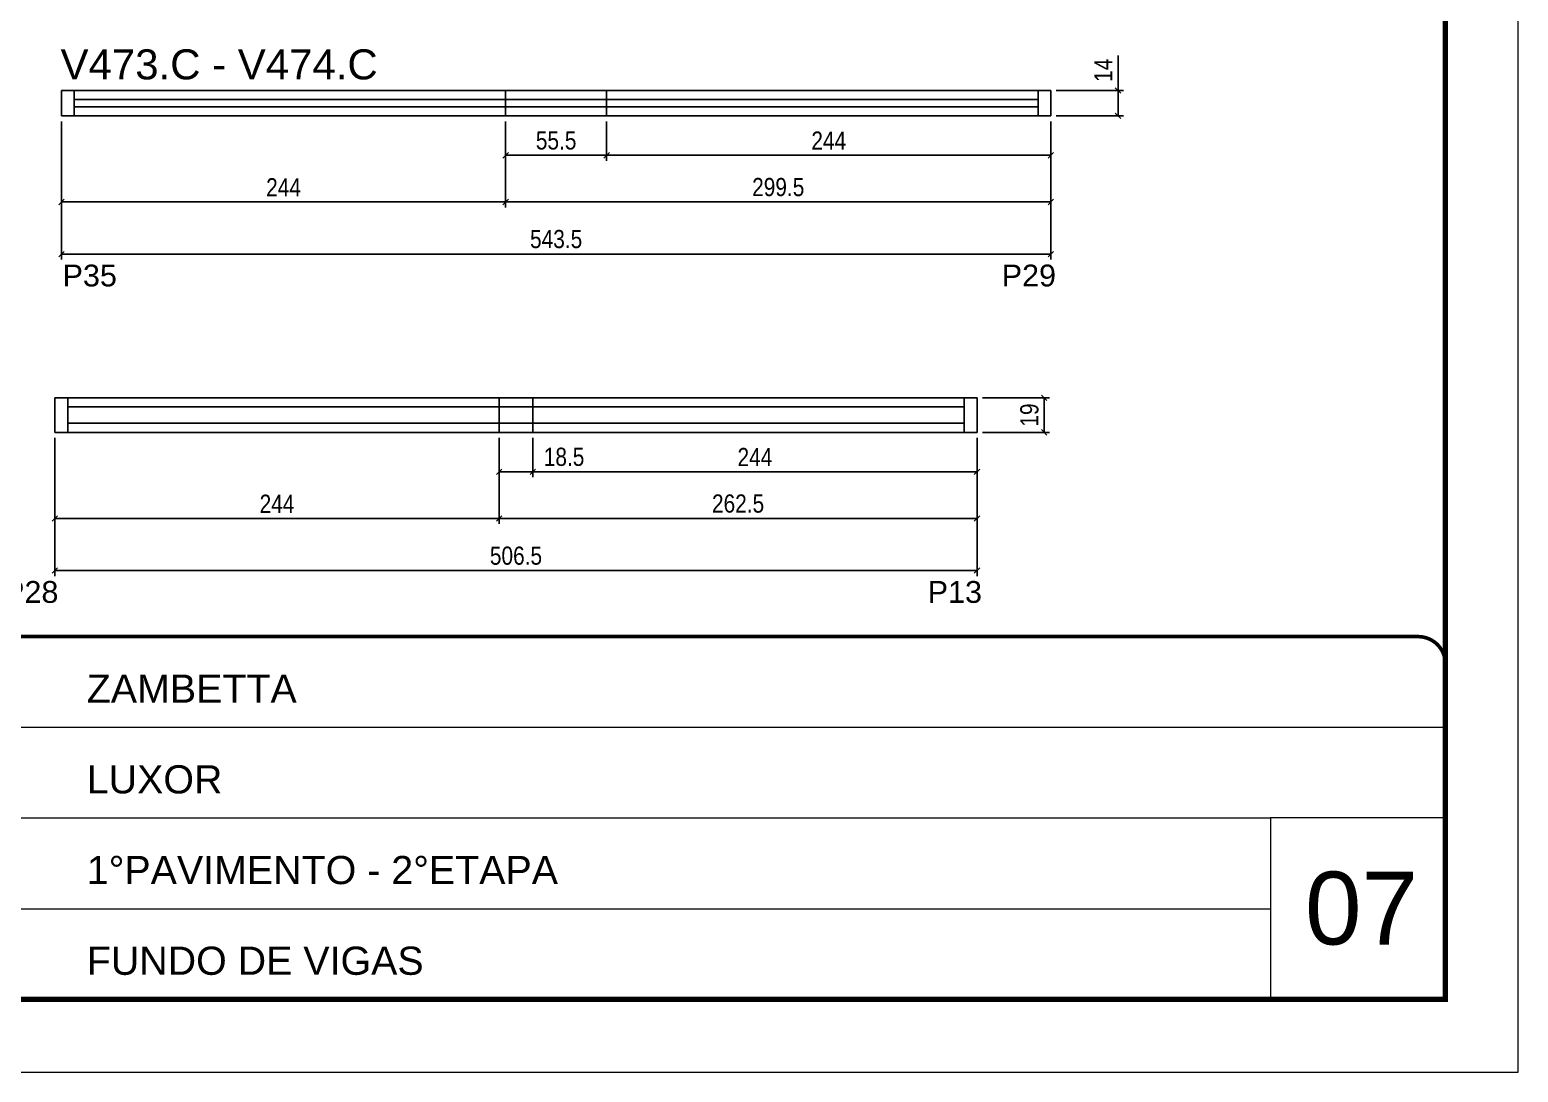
# Model space of a CAD drawing. Extents: x 1959 to 8212, y 239 to 4735.
# Drawn here: x 5810 to 6627, y 2537 to 3109 of the extents above; entities that cross this region are included whole.
import ezdxf

# ---------------------------------------------------------------- set-up
doc = ezdxf.new("R2010")
doc.units = 0
doc.linetypes.add('CONTINUO', pattern=[0])
doc.linetypes.add('DASHED', pattern=[0.75, 0.5, -0.25])
for name, color, linetype in [('5', 5, 'Continuous'), ('COTA', 241, 'Continuous'), ('NOMENCLATURA', 7, 'Continuous'), ('Painéis', 200, 'Continuous'), ('SARR_2.2x7', 40, 'Continuous'), ('SARR_EDITAR', 141, 'Continuous')]:
    doc.layers.add(name, color=color, linetype=linetype)
for name, color, linetype, lineweight in [('CARIMBO', 255, 'Continuous', 9), ('Folhas', 255, 'Continuous', 9), ('SARRAFO DE PRESSAO', 251, 'DASHED', 9)]:
    doc.layers.add(name, color=color, linetype=linetype, lineweight=lineweight)
doc.styles.add('ARIAL', font='arial.ttf')
doc.styles.add('COTA TECNICA', font='techl___.ttf', dxfattribs={"height": 10})
doc.styles.add('COTA TECNICA-50', font='techl___.ttf', dxfattribs={"height": 10})
doc.styles.get("Standard").update_dxf_attribs({"font": 'arial.ttf'})
doc.dimstyles.new('COTA PAINEL-50', dxfattribs={"dimtxt": 10, "dimasz": 3, "dimexe": 3, "dimexo": 3, "dimgap": 3, "dimtad": 1, "dimdec": 1, "dimzin": 12, "dimdsep": 46, "dimtxsty": 'COTA TECNICA-50', "dimblk1": 'OBLIQUE', "dimblk2": 'OBLIQUE', "dimsah": 1, "dimcen": 0.9, "dimclrd": 4, "dimclre": 4, "dimclrt": 240, "dimadec": 1, "dimazin": 3, "dimtfac": 1, "dimtdec": 1, "dimtmove": 0, "dimatfit": 3, "dimfxl": 1, "dimtolj": 1, "dimtzin": 12, "dimarcsym": 0})
doc.dimstyles.new('PAINEL', dxfattribs={"dimtxt": 10, "dimasz": 3, "dimexe": 3, "dimexo": 3, "dimgap": 3, "dimtad": 1, "dimdec": 1, "dimzin": 12, "dimdsep": 46, "dimtxsty": 'COTA TECNICA', "dimblk1": 'OBLIQUE', "dimblk2": 'OBLIQUE', "dimsah": 1, "dimcen": 0.9, "dimclrd": 4, "dimclre": 4, "dimclrt": 240, "dimadec": 1, "dimazin": 3, "dimtfac": 1, "dimtdec": 1, "dimtmove": 0, "dimatfit": 3, "dimfxl": 1, "dimtolj": 1, "dimtzin": 12, "dimarcsym": 0})

# ---------------------------------------------------------------- blocks, each defined once
blk = doc.blocks.new('9999999999')
at = {"color": 30, "linetype": 'CONTINUO'}
for p, q in [((98564.56, 34379.64), (99583.98, 34379.64)), ((98564.56, 34329.83), (99487.98, 34329.83)), ((99583.98, 34329.83), (99487.98, 34329.83)), ((99487.98, 34329.83), (99487.98, 34230.21)), ((98564.56, 34280.02), (99487.98, 34280.02))]:
    blk.add_line(p, q, dxfattribs=at)
at = {"color": 30, "linetype": 'CONTINUO', "const_width": 2}
blk.add_lwpolyline([(99583.98, 34230.21), (99583.98, 34414.45, 0.414214), (99568.98, 34429.45), (98228.98, 34429.45, 0.414214), (98213.98, 34414.45), (98213.98, 34245.21, 0.414214), (98228.98, 34230.21), (99583.98, 34230.21)], format="xyb", dxfattribs=at)
at = {"layer": 'Folhas'}
blk.add_lwpolyline([(98138.98, 34190.21), (99623.98, 34190.21), (99623.98, 35240.21), (98138.98, 35240.21)], close=True, dxfattribs=at)
at = {"layer": 'Folhas', "color": 30, "const_width": 3}
blk.add_lwpolyline([(98213.98, 34230.21), (99583.98, 34230.21), (99583.98, 35200.21), (98213.98, 35200.21)], close=True, dxfattribs=at)
at = {"color": 7, "linetype": 'Continuous', "ltscale": 5, "style": 'ARIAL'}
for s, height, p in [('ZAMBETTA', 15.483, (98837.68, 34393.13)), ('LUXOR', 15.483, (98837.68, 34343.32)), ('1°PAVIMENTO - 2°ETAPA', 15.4829, (98837.68, 34293.51)), ('FUNDO DE VIGAS', 15.4829, (98837.68, 34243.7))]:
    blk.add_text(s, height=height, dxfattribs=at).set_placement(p)
blk = doc.blocks.new('_Oblique')
at = {"color": 0, "linetype": 'ByBlock', "lineweight": -2}
blk.add_line((-0.5, -0.5), (0.5, 0.5), dxfattribs=at)
blk = doc.blocks.new('*D104')
at = {"layer": 'COTA', "color": 4, "linetype": 'ByBlock', "lineweight": -2, "transparency": 16777216}
for p, q in [((5823.48, 2885.08), (5823.48, 2809.17)), ((6329.98, 2885.08), (6329.98, 2809.17)), ((5823.48, 2812.17), (6329.98, 2812.17))]:
    blk.add_line(p, q, dxfattribs=at)
at = {"layer": 'Defpoints', "color": 0, "linetype": 'ByBlock', "transparency": 16777216}
for p in [(5823.48, 2888.08), (6329.98, 2888.08), (6329.98, 2812.17)]:
    blk.add_point(p, dxfattribs=at)
at = {"layer": 'COTA', "color": 4, "linetype": 'ByBlock', "lineweight": -2, "transparency": 16777216, "xscale": 3, "yscale": 3, "zscale": 3, "rotation": 180}
blk.add_blockref('_Oblique', (5823.48, 2812.17), dxfattribs=at)
at = {"layer": 'COTA', "color": 4, "linetype": 'ByBlock', "lineweight": -2, "transparency": 16777216, "xscale": 3, "yscale": 3, "zscale": 3}
blk.add_blockref('_Oblique', (6329.98, 2812.17), dxfattribs=at)
at = {"layer": 'COTA', "color": 240, "linetype": 'ByBlock', "transparency": 16777216, "insert": (6076.73, 2820.28), "char_height": 10, "attachment_point": 5, "style": 'COTA TECNICA-50'}
blk.add_mtext('\\A1;506.5', dxfattribs=at)
blk = doc.blocks.new('*D110')
at = {"layer": 'COTA', "color": 4, "lineweight": -2, "transparency": 16777216}
for p, q in [((5823.48, 2885.08), (5823.48, 2837.8)), ((6067.48, 2885.08), (6067.48, 2837.8)), ((5823.48, 2840.8), (6067.48, 2840.8))]:
    blk.add_line(p, q, dxfattribs=at)
at = {"layer": 'Defpoints', "color": 0, "transparency": 16777216}
for p in [(5823.48, 2888.08), (6067.48, 2888.08), (6067.48, 2840.8)]:
    blk.add_point(p, dxfattribs=at)
at = {"layer": 'COTA', "color": 4, "lineweight": -2, "transparency": 16777216, "xscale": 3, "yscale": 3, "zscale": 3, "rotation": 180}
blk.add_blockref('_Oblique', (5823.48, 2840.8), dxfattribs=at)
at = {"layer": 'COTA', "color": 4, "lineweight": -2, "transparency": 16777216, "xscale": 3, "yscale": 3, "zscale": 3}
blk.add_blockref('_Oblique', (6067.48, 2840.8), dxfattribs=at)
at = {"layer": 'COTA', "color": 240, "transparency": 16777216, "insert": (5945.48, 2848.87), "char_height": 10, "attachment_point": 5, "style": 'COTA TECNICA'}
blk.add_mtext('\\A1;244', dxfattribs=at)
blk = doc.blocks.new('*D111')
at = {"layer": 'COTA', "color": 4, "lineweight": -2, "transparency": 16777216}
for p, q in [((6067.48, 2885.08), (6067.48, 2837.8)), ((6329.98, 2885.08), (6329.98, 2837.8)), ((6067.48, 2840.8), (6329.98, 2840.8))]:
    blk.add_line(p, q, dxfattribs=at)
at = {"layer": 'Defpoints', "color": 0, "transparency": 16777216}
for p in [(6067.48, 2888.08), (6329.98, 2888.08), (6329.98, 2840.8)]:
    blk.add_point(p, dxfattribs=at)
at = {"layer": 'COTA', "color": 4, "lineweight": -2, "transparency": 16777216, "xscale": 3, "yscale": 3, "zscale": 3, "rotation": 180}
blk.add_blockref('_Oblique', (6067.48, 2840.8), dxfattribs=at)
at = {"layer": 'COTA', "color": 4, "lineweight": -2, "transparency": 16777216, "xscale": 3, "yscale": 3, "zscale": 3}
blk.add_blockref('_Oblique', (6329.98, 2840.8), dxfattribs=at)
at = {"layer": 'COTA', "color": 240, "transparency": 16777216, "insert": (6198.73, 2848.91), "char_height": 10, "attachment_point": 5, "style": 'COTA TECNICA'}
blk.add_mtext('\\A1;262.5', dxfattribs=at)
blk = doc.blocks.new('*D105')
at = {"layer": 'COTA', "color": 4, "lineweight": -2, "transparency": 16777216}
for p, q in [((6332.98, 2907.08), (6369.86, 2907.08)), ((6366.86, 2888.08), (6366.86, 2907.08)), ((6332.98, 2888.08), (6369.86, 2888.08))]:
    blk.add_line(p, q, dxfattribs=at)
at = {"layer": 'Defpoints', "color": 0, "transparency": 16777216}
for p in [(6329.98, 2907.08), (6366.86, 2907.08), (6329.98, 2888.08)]:
    blk.add_point(p, dxfattribs=at)
at = {"layer": 'COTA', "color": 4, "lineweight": -2, "transparency": 16777216, "xscale": 3, "yscale": 3, "zscale": 3}
for p, rotation in [((6366.86, 2907.08), 90), ((6366.86, 2888.08), 270)]:
    blk.add_blockref('_Oblique', p, dxfattribs=dict(at, rotation=rotation))
at = {"layer": 'COTA', "color": 240, "transparency": 16777216, "insert": (6358.78, 2897.58), "char_height": 10, "attachment_point": 5, "rotation": 90, "style": 'COTA TECNICA'}
blk.add_mtext('\\A1;19', dxfattribs=at)
blk = doc.blocks.new('*D112')
at = {"layer": 'COTA', "color": 4, "lineweight": -2, "transparency": 16777216}
for p, q in [((6067.48, 2885.08), (6067.48, 2863.43)), ((6085.98, 2885.08), (6085.98, 2863.43)), ((6067.48, 2866.43), (6085.98, 2866.43)), ((6085.98, 2866.43), (6117.32, 2866.43))]:
    blk.add_line(p, q, dxfattribs=at)
at = {"layer": 'Defpoints', "color": 0, "transparency": 16777216}
for p in [(6067.48, 2888.08), (6085.98, 2888.08), (6085.98, 2866.43)]:
    blk.add_point(p, dxfattribs=at)
at = {"layer": 'COTA', "color": 4, "lineweight": -2, "transparency": 16777216, "xscale": 3, "yscale": 3, "zscale": 3, "rotation": 180}
blk.add_blockref('_Oblique', (6067.48, 2866.43), dxfattribs=at)
at = {"layer": 'COTA', "color": 4, "lineweight": -2, "transparency": 16777216, "xscale": 3, "yscale": 3, "zscale": 3}
blk.add_blockref('_Oblique', (6085.98, 2866.43), dxfattribs=at)
at = {"layer": 'COTA', "color": 240, "transparency": 16777216, "insert": (6103.15, 2874.57), "char_height": 10, "attachment_point": 5, "style": 'COTA TECNICA'}
blk.add_mtext('\\A1;18.5', dxfattribs=at)
blk = doc.blocks.new('*D113')
at = {"layer": 'COTA', "color": 4, "lineweight": -2, "transparency": 16777216}
for p, q in [((6085.98, 2885.08), (6085.98, 2863.43)), ((6329.98, 2885.08), (6329.98, 2863.43)), ((6085.98, 2866.43), (6329.98, 2866.43))]:
    blk.add_line(p, q, dxfattribs=at)
at = {"layer": 'Defpoints', "color": 0, "transparency": 16777216}
for p in [(6085.98, 2888.08), (6329.98, 2888.08), (6329.98, 2866.43)]:
    blk.add_point(p, dxfattribs=at)
at = {"layer": 'COTA', "color": 4, "lineweight": -2, "transparency": 16777216, "xscale": 3, "yscale": 3, "zscale": 3, "rotation": 180}
blk.add_blockref('_Oblique', (6085.98, 2866.43), dxfattribs=at)
at = {"layer": 'COTA', "color": 4, "lineweight": -2, "transparency": 16777216, "xscale": 3, "yscale": 3, "zscale": 3}
blk.add_blockref('_Oblique', (6329.98, 2866.43), dxfattribs=at)
at = {"layer": 'COTA', "color": 240, "transparency": 16777216, "insert": (6207.98, 2874.51), "char_height": 10, "attachment_point": 5, "style": 'COTA TECNICA'}
blk.add_mtext('\\A1;244', dxfattribs=at)
blk = doc.blocks.new('*D114')
at = {"layer": 'COTA', "color": 4, "linetype": 'ByBlock', "lineweight": -2, "transparency": 16777216}
for p, q in [((5827.04, 3058.87), (5827.04, 2982.97)), ((6370.54, 3058.87), (6370.54, 2982.97)), ((5827.04, 2985.97), (6370.54, 2985.97))]:
    blk.add_line(p, q, dxfattribs=at)
at = {"layer": 'Defpoints', "color": 0, "linetype": 'ByBlock', "transparency": 16777216}
for p in [(5827.04, 3061.87), (6370.54, 3061.87), (6370.54, 2985.97)]:
    blk.add_point(p, dxfattribs=at)
at = {"layer": 'COTA', "color": 4, "linetype": 'ByBlock', "lineweight": -2, "transparency": 16777216, "xscale": 3, "yscale": 3, "zscale": 3, "rotation": 180}
blk.add_blockref('_Oblique', (5827.04, 2985.97), dxfattribs=at)
at = {"layer": 'COTA', "color": 4, "linetype": 'ByBlock', "lineweight": -2, "transparency": 16777216, "xscale": 3, "yscale": 3, "zscale": 3}
blk.add_blockref('_Oblique', (6370.54, 2985.97), dxfattribs=at)
at = {"layer": 'COTA', "color": 240, "linetype": 'ByBlock', "transparency": 16777216, "insert": (6098.79, 2994.19), "char_height": 10, "attachment_point": 5, "style": 'COTA TECNICA-50'}
blk.add_mtext('\\A1;543.5', dxfattribs=at)
blk = doc.blocks.new('*D116')
at = {"layer": 'COTA', "color": 4, "lineweight": -2, "transparency": 16777216}
for p, q in [((5827.04, 3058.87), (5827.04, 3011.59)), ((6071.04, 3058.87), (6071.04, 3011.59)), ((5827.04, 3014.59), (6071.04, 3014.59))]:
    blk.add_line(p, q, dxfattribs=at)
at = {"layer": 'Defpoints', "color": 0, "transparency": 16777216}
for p in [(5827.04, 3061.87), (6071.04, 3061.87), (6071.04, 3014.59)]:
    blk.add_point(p, dxfattribs=at)
at = {"layer": 'COTA', "color": 4, "lineweight": -2, "transparency": 16777216, "xscale": 3, "yscale": 3, "zscale": 3, "rotation": 180}
blk.add_blockref('_Oblique', (5827.04, 3014.59), dxfattribs=at)
at = {"layer": 'COTA', "color": 4, "lineweight": -2, "transparency": 16777216, "xscale": 3, "yscale": 3, "zscale": 3}
blk.add_blockref('_Oblique', (6071.04, 3014.59), dxfattribs=at)
at = {"layer": 'COTA', "color": 240, "transparency": 16777216, "insert": (5949.04, 3022.66), "char_height": 10, "attachment_point": 5, "style": 'COTA TECNICA'}
blk.add_mtext('\\A1;244', dxfattribs=at)
blk = doc.blocks.new('*D117')
at = {"layer": 'COTA', "color": 4, "lineweight": -2, "transparency": 16777216}
for p, q in [((6071.04, 3058.87), (6071.04, 3011.59)), ((6370.54, 3058.87), (6370.54, 3011.59)), ((6071.04, 3014.59), (6370.54, 3014.59))]:
    blk.add_line(p, q, dxfattribs=at)
at = {"layer": 'Defpoints', "color": 0, "transparency": 16777216}
for p in [(6071.04, 3061.87), (6370.54, 3061.87), (6370.54, 3014.59)]:
    blk.add_point(p, dxfattribs=at)
at = {"layer": 'COTA', "color": 4, "lineweight": -2, "transparency": 16777216, "xscale": 3, "yscale": 3, "zscale": 3, "rotation": 180}
blk.add_blockref('_Oblique', (6071.04, 3014.59), dxfattribs=at)
at = {"layer": 'COTA', "color": 4, "lineweight": -2, "transparency": 16777216, "xscale": 3, "yscale": 3, "zscale": 3}
blk.add_blockref('_Oblique', (6370.54, 3014.59), dxfattribs=at)
at = {"layer": 'COTA', "color": 240, "transparency": 16777216, "insert": (6220.79, 3022.73), "char_height": 10, "attachment_point": 5, "style": 'COTA TECNICA'}
blk.add_mtext('\\A1;299.5', dxfattribs=at)
blk = doc.blocks.new('*D115')
at = {"layer": 'COTA', "color": 4, "lineweight": -2, "transparency": 16777216}
for p, q in [((6407.43, 3075.87), (6407.43, 3094.99)), ((6373.54, 3075.87), (6410.43, 3075.87)), ((6407.43, 3061.87), (6407.43, 3075.87)), ((6373.54, 3061.87), (6410.43, 3061.87))]:
    blk.add_line(p, q, dxfattribs=at)
at = {"layer": 'Defpoints', "color": 0, "transparency": 16777216}
for p in [(6370.54, 3075.87), (6407.43, 3075.87), (6370.54, 3061.87)]:
    blk.add_point(p, dxfattribs=at)
at = {"layer": 'COTA', "color": 4, "lineweight": -2, "transparency": 16777216, "xscale": 3, "yscale": 3, "zscale": 3}
for p, rotation in [((6407.43, 3075.87), 90), ((6407.43, 3061.87), 270)]:
    blk.add_blockref('_Oblique', p, dxfattribs=dict(at, rotation=rotation))
at = {"layer": 'COTA', "color": 240, "transparency": 16777216, "insert": (6399.36, 3086.93), "char_height": 10, "attachment_point": 5, "rotation": 90, "style": 'COTA TECNICA'}
blk.add_mtext('\\A1;14', dxfattribs=at)
blk = doc.blocks.new('*D118')
at = {"layer": 'COTA', "color": 4, "lineweight": -2, "transparency": 16777216}
for p, q in [((6071.04, 3058.87), (6071.04, 3037.23)), ((6126.54, 3058.87), (6126.54, 3037.23)), ((6071.04, 3040.23), (6126.54, 3040.23))]:
    blk.add_line(p, q, dxfattribs=at)
at = {"layer": 'Defpoints', "color": 0, "transparency": 16777216}
for p in [(6071.04, 3061.87), (6126.54, 3061.87), (6126.54, 3040.23)]:
    blk.add_point(p, dxfattribs=at)
at = {"layer": 'COTA', "color": 4, "lineweight": -2, "transparency": 16777216, "xscale": 3, "yscale": 3, "zscale": 3, "rotation": 180}
blk.add_blockref('_Oblique', (6071.04, 3040.23), dxfattribs=at)
at = {"layer": 'COTA', "color": 4, "lineweight": -2, "transparency": 16777216, "xscale": 3, "yscale": 3, "zscale": 3}
blk.add_blockref('_Oblique', (6126.54, 3040.23), dxfattribs=at)
at = {"layer": 'COTA', "color": 240, "transparency": 16777216, "insert": (6098.79, 3048.34), "char_height": 10, "attachment_point": 5, "style": 'COTA TECNICA'}
blk.add_mtext('\\A1;55.5', dxfattribs=at)
blk = doc.blocks.new('*D119')
at = {"layer": 'COTA', "color": 4, "lineweight": -2, "transparency": 16777216}
for p, q in [((6126.54, 3058.87), (6126.54, 3037.23)), ((6370.54, 3058.87), (6370.54, 3037.23)), ((6126.54, 3040.23), (6370.54, 3040.23))]:
    blk.add_line(p, q, dxfattribs=at)
at = {"layer": 'Defpoints', "color": 0, "transparency": 16777216}
for p in [(6126.54, 3061.87), (6370.54, 3061.87), (6370.54, 3040.23)]:
    blk.add_point(p, dxfattribs=at)
at = {"layer": 'COTA', "color": 4, "lineweight": -2, "transparency": 16777216, "xscale": 3, "yscale": 3, "zscale": 3, "rotation": 180}
blk.add_blockref('_Oblique', (6126.54, 3040.23), dxfattribs=at)
at = {"layer": 'COTA', "color": 4, "lineweight": -2, "transparency": 16777216, "xscale": 3, "yscale": 3, "zscale": 3}
blk.add_blockref('_Oblique', (6370.54, 3040.23), dxfattribs=at)
at = {"layer": 'COTA', "color": 240, "transparency": 16777216, "insert": (6248.54, 3048.3), "char_height": 10, "attachment_point": 5, "style": 'COTA TECNICA'}
blk.add_mtext('\\A1;244', dxfattribs=at)

msp = doc.modelspace()

# ---------------------------------------------------------------- linework, layer by layer
at = {"layer": 'Painéis', "linetype": 'ByBlock'}
for p, q in [((5827.04, 3075.87), (5827.04, 3061.87)), ((6370.54, 3075.87), (5827.04, 3075.87)), ((6071.04, 3075.87), (6071.04, 3061.87)), ((6126.54, 3061.87), (6126.54, 3075.87)), ((6370.54, 3061.87), (6370.54, 3075.87)), ((5827.04, 3061.87), (6370.54, 3061.87)), ((5823.48, 2907.08), (5823.48, 2888.08)), ((6329.98, 2907.08), (5823.48, 2907.08)), ((6067.48, 2907.08), (6067.48, 2888.08)), ((6085.98, 2888.08), (6085.98, 2907.08)), ((6329.98, 2888.08), (6329.98, 2907.08)), ((5823.48, 2888.08), (6329.98, 2888.08))]:
    msp.add_line(p, q, dxfattribs=at)
at = {"layer": 'SARR_2.2x7', "linetype": 'Continuous'}
for p, q in [((5834.04, 3075.87), (5834.04, 3061.87)), ((6363.54, 3075.87), (6363.54, 3061.87)), ((5830.48, 2907.08), (5830.48, 2888.08)), ((6322.98, 2907.08), (6322.98, 2888.08)), ((5830.48, 2902.08), (6067.48, 2902.08)), ((6067.48, 2902.08), (6322.98, 2902.08)), ((5830.48, 2893.08), (6067.48, 2893.08)), ((6067.48, 2893.08), (6322.98, 2893.08))]:
    msp.add_line(p, q, dxfattribs=at)
at = {"layer": 'SARR_EDITAR', "linetype": 'Continuous'}
for p, q in [((5834.04, 3070.87), (6071.04, 3070.87)), ((5834.04, 3066.87), (6071.04, 3066.87)), ((6071.04, 3070.87), (6363.54, 3070.87)), ((6071.04, 3066.87), (6363.54, 3066.87))]:
    msp.add_line(p, q, dxfattribs=at)

# ---------------------------------------------------------------- block references
at = {"layer": 'SARRAFO DE PRESSAO', "color": 6, "linetype": 'ByBlock'}
msp.add_blockref('9999999999', (-92996.71, -31653.56), dxfattribs=at)

# ---------------------------------------------------------------- texts
at = {"layer": '5', "linetype": 'Continuous'}
for s, p in [('P35', (5827.69, 2968.21)), ('P29', (6343.55, 2968.21)), ('P28', (5795.57, 2794.42)), ('P13', (6302.88, 2794.42))]:
    msp.add_text(s, height=12, rotation=359.99996, dxfattribs=at).set_placement(p)
at = {"layer": 'CARIMBO', "style": 'ARIAL'}
msp.add_text('07', height=40, dxfattribs=at).set_placement((6510.13, 2606.79))
at = {"layer": 'NOMENCLATURA', "linetype": 'Continuous'}
msp.add_text('V473.C - V474.C', height=16.5, dxfattribs=at).set_placement((5826.57, 3081.93))

# ---------------------------------------------------------------- dimensions: what is measured, and where the dimension line sits
at = {"layer": 'COTA'}
for base, p1, p2, picture, middle in [((6407.43, 3075.87), (6370.54, 3061.87), (6370.54, 3075.87), '*D115', (6399.36, 3086.93)), ((6366.86, 2907.08), (6329.98, 2888.08), (6329.98, 2907.08), '*D105', (6358.78, 2897.58))]:
    dim = msp.add_linear_dim(base=base, p1=p1, p2=p2, angle=90, dimstyle='PAINEL', dxfattribs=at)
    dim.commit()
    dim.dimension.update_dxf_attribs({"geometry": picture, "text_midpoint": middle})
at = {"layer": 'COTA', "color": 1, "linetype": 'ByBlock'}
for base, p1, p2, picture, middle in [((6370.54, 2985.97), (5827.04, 3061.87), (6370.54, 3061.87), '*D114', (6098.79, 2994.19)), ((6329.98, 2812.17), (5823.48, 2888.08), (6329.98, 2888.08), '*D104', (6076.73, 2820.28))]:
    dim = msp.add_linear_dim(base=base, p1=p1, p2=p2, dimstyle='COTA PAINEL-50', override={"dimarcsym": 1}, dxfattribs=at)
    dim.commit()
    dim.dimension.update_dxf_attribs({"geometry": picture, "text_midpoint": middle})
at = {"layer": 'COTA'}
for base, p1, p2, picture, middle in [((6071.04, 3014.59), (5827.04, 3061.87), (6071.04, 3061.87), '*D116', (5949.04, 3022.66)), ((6126.54, 3040.23), (6071.04, 3061.87), (6126.54, 3061.87), '*D118', (6098.79, 3048.34)), ((6067.48, 2840.8), (5823.48, 2888.08), (6067.48, 2888.08), '*D110', (5945.48, 2848.87)), ((6085.98, 2866.43), (6067.48, 2888.08), (6085.98, 2888.08), '*D112', (6103.15, 2874.57))]:
    dim = msp.add_linear_dim(base=base, p1=p1, p2=p2, dimstyle='PAINEL', dxfattribs=at)
    dim.commit()
    dim.dimension.update_dxf_attribs({"geometry": picture, "text_midpoint": middle})
for base, p1, p2, picture, middle in [((6370.54, 3014.59), (6071.04, 3061.87), (6370.54, 3061.87), '*D117', (6220.79, 3022.73)), ((6370.54, 3040.23), (6126.54, 3061.87), (6370.54, 3061.87), '*D119', (6248.54, 3048.3)), ((6329.98, 2840.8), (6067.48, 2888.08), (6329.98, 2888.08), '*D111', (6198.73, 2848.91)), ((6329.98, 2866.43), (6085.98, 2888.08), (6329.98, 2888.08), '*D113', (6207.98, 2874.51))]:
    dim = msp.add_linear_dim(base=base, p1=p1, p2=p2, dimstyle='PAINEL', override={"dimtmove": 1}, dxfattribs=at)
    dim.commit()
    dim.dimension.update_dxf_attribs({"geometry": picture, "text_midpoint": middle})

doc.saveas('drawing.dxf')
